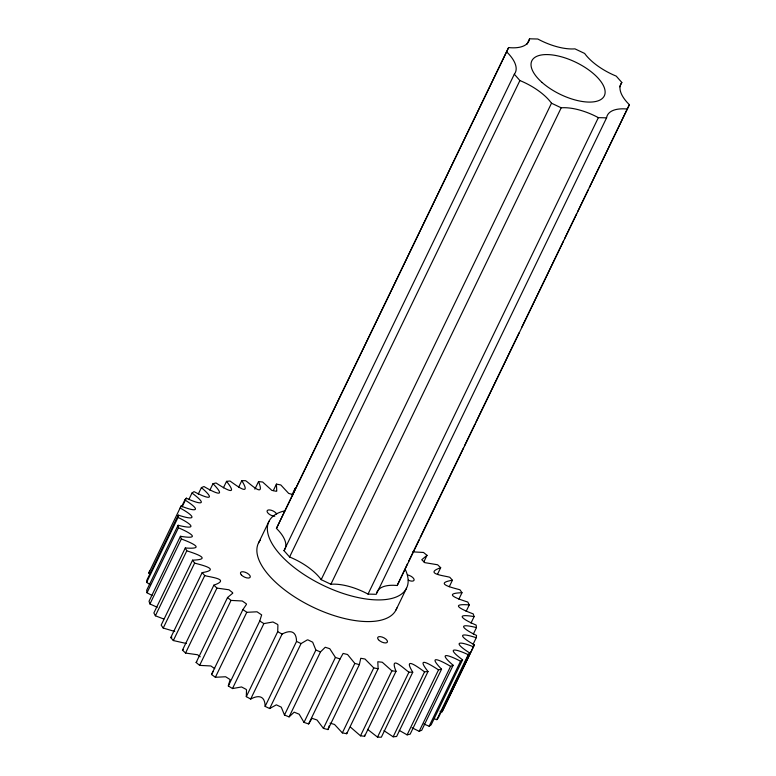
<?xml version="1.0" encoding="UTF-8"?>
<svg xmlns="http://www.w3.org/2000/svg" width="776" height="776" viewBox="0 0 776 776"><rect width="100%" height="100%" fill="white"/><g stroke="black" fill="none" stroke-linecap="round" stroke-linejoin="round"><path stroke-width="1.16" d="M329.257 725.735L327.947 729.585L323.417 728.383L317.015 719.992L312.02 718.314L308.625 723.94L304.017 722.398L299.167 714.201L294.172 712.174L289.089 716.888L284.472 715.026L281.261 707.159L276.353 704.831L269.66 708.537L265.13 706.393C265.023 696.091 259 694.559 250.687 699.05L246.302 696.654L246.516 689.854L245.924 689.253L241.559 686.954L232.49 688.564L228.328 685.965L230.123 679.582L225.612 676.759L215.369 677.283L211.518 674.519L213.41 670.939M228.328 685.965L259.737 620.994L261.657 614.902L257.021 611.789L246.778 612.312L242.927 609.548L246.525 604.271L246.147 603.679L242.267 600.993L231.035 600.411L227.552 597.53L232.781 593.155L232.509 592.583L228.978 589.779L216.94 588.092L213.885 585.153C231.248 579.061 209.811 577.208 204.738 575.588L202.158 572.62C221.8 569.39 200.499 564.821 194.631 563.085L192.564 560.165C213.934 559.438 193.845 553.123 186.793 550.814L185.289 547.982C207.551 549.592 189.965 542.143 181.351 538.99L180.43 536.284C202.691 539.941 188.888 532.142 178.422 527.796L178.092 525.274C199.345 530.551 190.595 523.383 178.024 517.447L178.305 515.138C197.502 521.443 194.921 516.098 180.187 508.096L181.07 506.049C197.395 512.664 201.382 510.327 184.872 499.919L186.337 498.173C199.626 504.487 209.307 505.797 191.982 493.041L194.01 491.625C204.612 497.338 218.405 502.295 201.421 487.6L203.962 486.533C212.352 491.538 228.648 499.802 213.002 483.681L216.029 482.982C222.654 487.279 240.017 498.376 226.543 481.343L229.997 481.033C235.303 484.699 252.423 498.037 241.802 480.635L245.633 480.713C250.202 483.71 265.654 499.152 258.534 481.566L262.666 482.022L271.823 490.364L276.178 491.286L276.76 491.121L276.431 484.117L280.805 484.951L288.653 493.4L293.134 494.671M150.428 584.755L146.615 582.407L146.897 580.108L178.305 515.138M473.108 644.226L476.251 637.726L476.532 635.428C463.97 629.481 455.211 622.313 476.464 627.6L476.144 625.068C465.668 620.722 451.875 612.924 474.126 616.59L473.205 613.874C464.591 610.722 447.015 603.272 469.276 604.892L467.773 602.05C460.721 599.741 440.623 593.436 461.992 592.709L459.935 589.779C454.067 588.043 432.765 583.474 452.408 580.244L449.818 577.286C444.745 575.656 423.318 573.803 440.681 567.712L437.615 564.773L424.676 562.619L421.785 559.709L427.013 555.335L423.521 552.463L412.677 551.862M627.522 109.076A42.273 18.731 25.8 0 0 606.58 117.845L376.263 594.3L368.028 594.096A42.166 18.682 25.8 0 0 330.886 584.25L321.186 579.653A42.147 18.672 25.8 0 0 289.574 556.984L284.006 550.65A42.234 18.711 25.8 0 0 276.44 528.408L508.62 47.578A42.273 18.731 25.8 0 0 529.562 38.81L537.797 39.013A42.166 18.682 25.8 0 0 574.938 48.859L584.638 53.447A42.147 18.672 25.8 0 0 616.241 76.126L621.818 82.46A42.234 18.711 25.8 0 0 629.385 104.702L397.196 585.521A42.273 18.731 25.8 0 0 376.651 592.728M276.44 528.408L508.62 47.578M330.013 723.164L334.505 724.444L342.352 732.883L346.717 733.718L346.891 732.68M346.717 733.718L378.125 668.747L377.805 661.744L382.277 662.238L391.899 670.842L396.032 671.298C388.902 653.712 404.354 669.154 408.923 672.162L412.754 672.229C402.133 654.828 419.253 668.165 424.559 671.832L428.022 671.521C414.539 654.488 431.912 665.595 438.527 669.882L441.554 669.184C425.908 653.062 442.204 661.327 450.594 666.332L453.145 665.265C436.151 650.569 449.944 655.526 460.546 661.239L462.574 659.823C445.259 647.068 454.93 648.377 468.229 654.692L469.693 652.955C453.184 642.538 457.161 640.2 473.486 646.815L474.369 644.769C459.635 636.766 457.054 631.422 476.251 637.726M293.891 492.11L295.21 488.25L292.067 494.748M150.515 574.337L148.779 573.066L149.661 571.02M440.031 711.262L442.077 711.786L474.369 644.769M148.779 573.066L181.07 506.049M181.73 506.408L184.872 499.919M182.147 506.835L186.337 498.173M146.615 582.407L178.024 517.447M188.849 499.54L191.982 493.041M178.092 525.274L146.683 590.245L147.013 592.767L152.028 595.444M147.013 592.767L178.422 527.796M198.278 494.099L201.421 487.6M180.43 536.284L149.031 601.255L149.952 603.961L157.208 607.268M149.952 603.961L181.351 538.99M209.859 490.18L213.002 483.681M185.289 547.982L153.881 612.943L155.384 615.785L163.794 619.025M155.384 615.785L186.793 550.814M223.401 487.842L226.543 481.343M192.564 560.165L161.156 625.126L163.222 628.056L174.716 631.46M163.222 628.056L194.631 563.085M238.668 487.134L241.802 480.635M186.434 643.517L173.329 640.549L170.749 637.591L202.158 572.62M173.329 640.549L204.738 575.588M254.868 489.142L258.534 481.566M200.227 656.777L197.57 654.75L185.532 653.062L182.476 650.123L213.885 585.153M185.532 653.062L216.94 588.092M273.298 490.616L276.431 484.117M214.739 668.65L210.859 665.963L199.626 665.381L196.144 662.5L227.552 597.53M258.544 542.928L269.01 521.268M199.626 665.381L231.035 600.411M211.518 674.519L242.927 609.548M215.369 677.283L246.778 612.312M526.923 44.261L529.562 38.81M284.006 550.65L514.323 74.205A42.234 18.711 25.8 0 0 506.767 51.963M289.574 556.984L519.901 80.539L514.323 74.205M232.49 688.564L263.889 623.594L272.968 621.983L277.333 624.282L277.915 624.884L277.711 631.683L246.302 696.654M250.687 699.05L282.095 634.079C290.408 629.588 296.432 631.121 296.539 641.422L301.069 643.576L307.364 639.87L308.237 640.016L312.67 642.188L315.88 650.055L320.488 651.918L325.231 647.262L329.751 648.688L335.426 657.427L340.034 658.97L343.128 653.431L347.551 654.517L354.826 663.412L359.356 664.615L360.753 658.29L365.001 659.018L373.76 667.913L378.125 668.747M321.186 579.653L551.503 103.208A42.147 18.672 25.8 0 0 519.901 80.539M265.13 706.393L296.539 641.422M269.66 708.537L301.069 643.576M330.886 584.25L561.203 107.806A42.166 18.682 25.8 0 1 598.354 117.642L606.58 117.845M284.472 715.026L315.88 650.055M289.089 716.888L320.488 651.918M304.017 722.398L335.426 657.427M368.028 594.096L598.354 117.642M308.625 723.94L340.034 658.97M619.714 86.815L621.818 82.46M323.417 728.383L354.826 663.412M407.487 563.696L397.196 585.521M408.545 561.514L419.089 539.718M420.136 537.535L463.359 448.13M464.417 445.948L474.951 424.142M476.008 421.96L519.231 332.565M521.86 327.113L563.502 240.977M564.55 238.804L576.675 213.72M577.732 211.547L588.266 189.742M589.323 187.559L599.867 165.754M600.925 163.571L629.385 104.702M327.947 729.585L359.356 664.615M396.012 609.946L406.488 588.286M423.871 561.834L427.013 555.335M342.352 732.883L373.76 667.913M437.538 574.211L440.681 567.712M350.393 727.063L360.491 735.813L391.899 670.842M360.491 735.813L364.623 736.269L396.032 671.298M449.265 586.743L452.408 580.244M367.552 729.324L377.514 737.132L408.923 672.162M412.754 672.229L381.346 737.2L377.514 737.132M458.849 599.198L461.992 592.709M383.984 730.682L393.151 736.802L424.559 671.832M428.022 671.521L396.614 736.492L393.151 736.802M466.134 611.381L469.276 604.892M399.242 730.391L407.119 734.853L438.527 669.882M441.554 669.184L410.155 734.154L407.119 734.853M470.983 623.08L474.126 616.59M412.017 727.781L419.185 731.302L450.594 666.332M453.145 665.265L421.737 730.235L419.185 731.302M473.321 634.089L476.464 627.6M423.909 724.027L429.138 726.21L460.546 661.239M462.574 659.823L431.165 724.794L429.138 726.21M434.725 718.983L436.82 719.662L468.229 654.692M469.693 652.955L438.285 717.916L436.82 719.662M442.077 711.786L473.486 646.815M196.144 662.5L196.764 661.676M182.476 650.123L183.359 649.454M170.749 637.591L171.874 637.077M561.203 107.806L551.503 103.208M277.711 631.683L282.095 634.079M259.737 620.994L263.889 623.594M364.516 735.134L364.623 736.269M396.837 607.977A76.475 33.882 25.8 0 1 310.943 606.163A76.475 33.882 25.8 0 1 260.28 540.222M407.584 574.938A5.364 2.377 25.8 0 1 414.122 579.623A5.364 2.377 25.8 0 1 408.254 580.157M274.772 516.253A5.364 2.377 25.8 0 1 267.681 512.732A5.364 2.377 25.8 0 1 269.99 509.977A5.364 2.377 25.8 0 1 276.673 513.984M405.334 569.565A76.475 33.882 25.8 0 1 322.496 585.036A76.475 33.882 25.8 0 1 284.86 510.841M378.455 639.705A5.364 2.377 25.8 0 0 386.991 642.557A5.364 2.377 25.8 0 0 382.209 637.077A5.364 2.377 25.8 0 0 378.455 639.705M241.268 574.812A5.364 2.377 25.8 0 0 249.804 577.674A5.364 2.377 25.8 0 0 245.022 572.184A5.364 2.377 25.8 0 0 241.268 574.812M542.075 82.469A40.245 17.829 25.8 0 0 603.941 96.525A40.245 17.829 25.8 0 0 558.206 55.998A40.245 17.829 25.8 0 0 542.075 82.469"/></g></svg>
